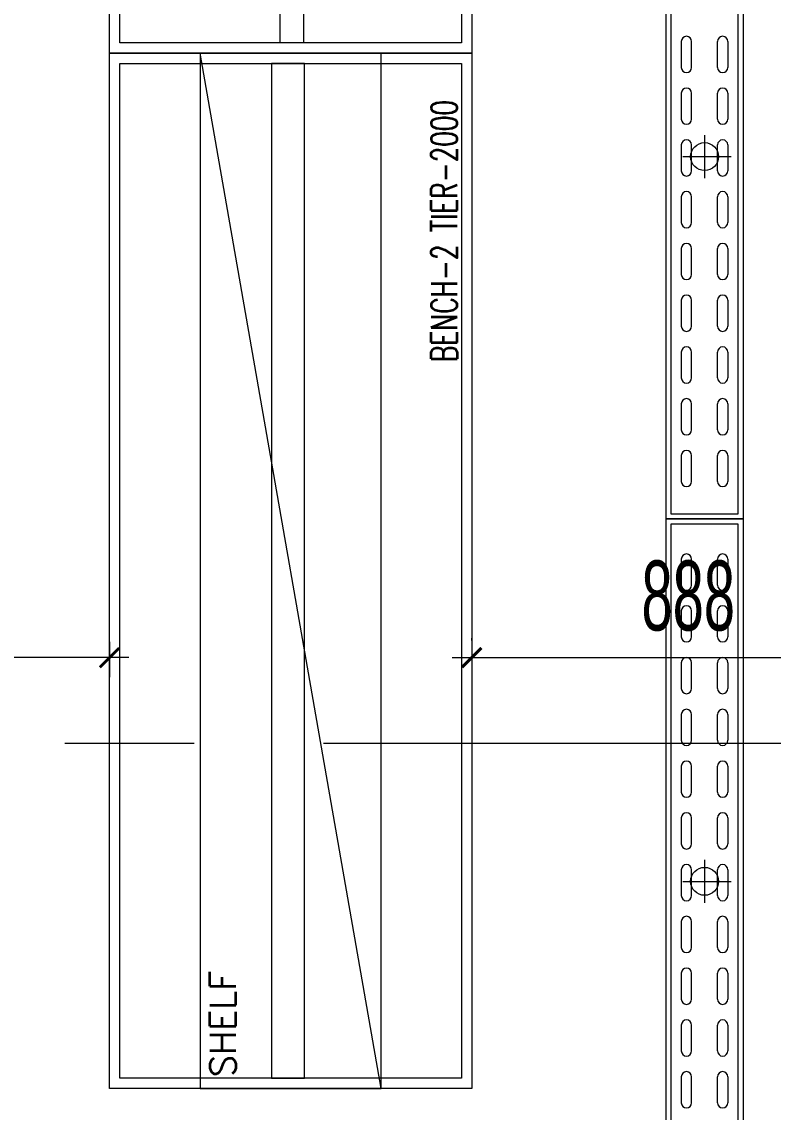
# Model space of a CAD drawing. Header units: millimetres. Extents: x 886808 to 1650903, y -1008069 to 230892.
# Drawn here: x 936600 to 938053, y -348112 to -346006 of the extents above; entities that cross this region are included whole.
import ezdxf

# ---------------------------------------------------------------- set-up
doc = ezdxf.new("R2010")
doc.units = ezdxf.units.MM
doc.linetypes.add('CENTER', pattern=[2, 1.25, -0.25, 0.25, -0.25])
doc.layers.get('0').update_dxf_attribs({"lineweight": 0})
for name, color, linetype, lineweight in [('8l NET TO', 8, 'Continuous', 9), ('hatch', 250, 'Continuous', 0), ('I-FURN', 252, 'Continuous', 5)]:
    doc.layers.add(name, color=color, linetype=linetype, lineweight=lineweight)
doc.styles.add('KITHUATHOA', font='kythuat1.shx', dxfattribs={"width": 0.6, "bigfont": 'bigfont.shx'})
doc.styles.add('MtXpl_simplex8_shx', font='simplex8.shx')
doc.styles.add('{18b73a54-fa43-428c-adcb-c1c7bbdf2c84}', font='Simplex.shx')

# ---------------------------------------------------------------- blocks, each defined once
blk = doc.blocks.new('TRUC KHU BEP')
at = {"layer": '8l NET TO', "color": 251, "linetype": 'CENTER', "ltscale": 1000, "true_color": 0x636466, "transparency": 33554636}
blk.add_line((-5735.2, 32100), (13215, 32100), dxfattribs=at)
blk = doc.blocks.new('A$C26DD556D')
at = {"layer": 'hatch', "transparency": 33554636, "extrusion": (0, 0, -1)}
for p, q in [((3661, 24119.3), (3661, 25319)), ((4361, 25319), (4361, 24119.3)), ((3681, 24139.3), (3681, 25299)), ((3991, 24139.3), (3991, 25299)), ((4036, 25299), (4036, 24139.3)), ((4341, 25299), (4341, 24139.3)), ((4341, 24139.3), (3681, 24139.3)), ((4036, 24139.3), (3991, 24139.3)), ((4361, 24119.3), (3661, 24119.3))]:
    blk.add_line(p, q, dxfattribs=at)
at = {"layer": 'hatch', "transparency": 33554636}
for p, q in [((4736, 24619.3), (4736, 23219.3)), ((4746, 24609.3), (4746, 23229.3)), ((4876, 23229.3), (4876, 24609.3)), ((4886, 23219.3), (4886, 24619.3)), ((4766, 24141.7), (4766, 24091.7)), ((4786, 24091.7), (4786, 24141.7)), ((4836, 24091.7), (4836, 24141.7)), ((4856, 24141.7), (4856, 24091.7)), ((3661, 22119.3), (3661, 24119.3)), ((3661, 24119.3), (4361, 24119.3)), ((4186, 24119.3), (3836, 24119.3)), ((3836, 24119.3), (3836, 22119.3)), ((4186, 22119.3), (3836, 24119.3)), ((4186, 22119.3), (4186, 24119.3)), ((4361, 24119.3), (4361, 22119.3)), ((3681, 22139.3), (3681, 24099.3)), ((3681, 24099.3), (4341, 24099.3)), ((3974, 24099.3), (3974, 22139.3)), ((4038, 24099.3), (3974, 24099.3)), ((4038, 22139.3), (4038, 24099.3)), ((4341, 24099.3), (4341, 22139.3)), ((4766, 24041.7), (4766, 23991.7)), ((4786, 23991.7), (4786, 24041.7)), ((4836, 23991.7), (4836, 24041.7)), ((4856, 24041.7), (4856, 23991.7)), ((4811, 23961), (4811, 23877.6)), ((4766, 23941.7), (4766, 23891.7)), ((4786, 23891.7), (4786, 23941.7)), ((4836, 23891.7), (4836, 23941.7)), ((4856, 23941.7), (4856, 23891.7)), ((4769.2, 23919.3), (4862.7, 23919.3)), ((4766, 23841.7), (4766, 23791.7)), ((4786, 23791.7), (4786, 23841.7)), ((4836, 23791.7), (4836, 23841.7)), ((4856, 23841.7), (4856, 23791.7)), ((4766, 23741.7), (4766, 23691.7)), ((4786, 23691.7), (4786, 23741.7)), ((4836, 23691.7), (4836, 23741.7)), ((4856, 23741.7), (4856, 23691.7)), ((4766, 23641.7), (4766, 23591.7)), ((4786, 23591.7), (4786, 23641.7)), ((4836, 23591.7), (4836, 23641.7)), ((4856, 23641.7), (4856, 23591.7)), ((4766, 23541.7), (4766, 23491.7)), ((4786, 23491.7), (4786, 23541.7)), ((4836, 23491.7), (4836, 23541.7)), ((4856, 23541.7), (4856, 23491.7)), ((4766, 23441.7), (4766, 23391.7)), ((4786, 23391.7), (4786, 23441.7)), ((4836, 23391.7), (4836, 23441.7)), ((4856, 23441.7), (4856, 23391.7)), ((4766, 23341.7), (4766, 23291.7)), ((4786, 23291.7), (4786, 23341.7)), ((4836, 23291.7), (4836, 23341.7)), ((4856, 23341.7), (4856, 23291.7)), ((4736, 23219.3), (4886, 23219.3)), ((4886, 23219.3), (4736, 23219.3)), ((4736, 23219.3), (4736, 21819.3)), ((4746, 23229.3), (4876, 23229.3)), ((4886, 21819.3), (4886, 23219.3)), ((4876, 23209.3), (4746, 23209.3)), ((4746, 23209.3), (4746, 21829.3)), ((4876, 21829.3), (4876, 23209.3)), ((4766, 23141.7), (4766, 23091.7)), ((4786, 23091.7), (4786, 23141.7)), ((4836, 23091.7), (4836, 23141.7)), ((4856, 23141.7), (4856, 23091.7)), ((4766, 23041.7), (4766, 22991.7)), ((4786, 22991.7), (4786, 23041.7)), ((4836, 22991.7), (4836, 23041.7)), ((4856, 23041.7), (4856, 22991.7)), ((3661, 22981.8), (3661, 22914)), ((4361, 22984.5), (4361, 22989)), ((3698.5, 22951.5), (2741, 22951.5)), ((4323.5, 22951.5), (5286.1, 22951.5)), ((4766, 22941.7), (4766, 22891.7)), ((4786, 22891.7), (4786, 22941.7)), ((4836, 22891.7), (4836, 22941.7)), ((4856, 22941.7), (4856, 22891.7)), ((4766, 22841.7), (4766, 22791.7)), ((4786, 22791.7), (4786, 22841.7)), ((4836, 22791.7), (4836, 22841.7)), ((4856, 22841.7), (4856, 22791.7)), ((4766, 22741.7), (4766, 22691.7)), ((4786, 22691.7), (4786, 22741.7)), ((4836, 22691.7), (4836, 22741.7)), ((4856, 22741.7), (4856, 22691.7)), ((4766, 22641.7), (4766, 22591.7)), ((4786, 22591.7), (4786, 22641.7)), ((4836, 22591.7), (4836, 22641.7)), ((4856, 22641.7), (4856, 22591.7)), ((4811, 22561), (4811, 22477.6)), ((4766, 22541.7), (4766, 22491.7)), ((4786, 22491.7), (4786, 22541.7)), ((4836, 22491.7), (4836, 22541.7)), ((4856, 22541.7), (4856, 22491.7)), ((4769.2, 22519.3), (4862.7, 22519.3)), ((4766, 22441.7), (4766, 22391.7)), ((4786, 22391.7), (4786, 22441.7)), ((4836, 22391.7), (4836, 22441.7)), ((4856, 22441.7), (4856, 22391.7)), ((4766, 22341.7), (4766, 22291.7)), ((4786, 22291.7), (4786, 22341.7)), ((4836, 22291.7), (4836, 22341.7)), ((4856, 22341.7), (4856, 22291.7)), ((4766, 22241.7), (4766, 22191.7)), ((4786, 22191.7), (4786, 22241.7)), ((4836, 22191.7), (4836, 22241.7)), ((4856, 22241.7), (4856, 22191.7)), ((4341, 22139.3), (3681, 22139.3)), ((3974, 22139.3), (4038, 22139.3)), ((4766, 22141.7), (4766, 22091.7)), ((4786, 22091.7), (4786, 22141.7)), ((4836, 22091.7), (4836, 22141.7)), ((4856, 22141.7), (4856, 22091.7)), ((4361, 22119.3), (3661, 22119.3)), ((3836, 22119.3), (4186, 22119.3))]:
    blk.add_line(p, q, dxfattribs=at)
at = {"layer": 'hatch', "transparency": 33554636, "const_width": 5.62}
for points in [[(3642.2, 22932.7), (3679.7, 22970.2)], [(4379.7, 22970.2), (4342.2, 22932.7)]]:
    blk.add_lwpolyline(points, dxfattribs=at)
at = {"layer": 'hatch', "transparency": 33554636}
for centre in [(4811, 23919.3), (4811, 22519.3)]:
    blk.add_circle(centre, 27, dxfattribs=at)
for centre, start, end in [((4776, 24141.7), 0, 180), ((4846, 24141.7), 0, 180), ((4776, 24091.7), 180, 0), ((4846, 24091.7), 180, 0), ((4776, 24041.7), 0, 180), ((4846, 24041.7), 0, 180), ((4776, 23991.7), 180, 0), ((4846, 23991.7), 180, 0), ((4776, 23941.7), 0, 180), ((4846, 23941.7), 0, 180), ((4776, 23891.7), 180, 0), ((4846, 23891.7), 180, 0), ((4776, 23841.7), 0, 180), ((4846, 23841.7), 0, 180), ((4776, 23791.7), 180, 0), ((4846, 23791.7), 180, 0), ((4776, 23741.7), 0, 180), ((4846, 23741.7), 0, 180), ((4776, 23691.7), 180, 0), ((4846, 23691.7), 180, 0), ((4776, 23641.7), 0, 180), ((4846, 23641.7), 0, 180), ((4776, 23591.7), 180, 0), ((4846, 23591.7), 180, 0), ((4776, 23541.7), 0, 180), ((4846, 23541.7), 0, 180), ((4776, 23491.7), 180, 0), ((4846, 23491.7), 180, 0), ((4776, 23441.7), 0, 180), ((4846, 23441.7), 0, 180), ((4776, 23391.7), 180, 0), ((4846, 23391.7), 180, 0), ((4776, 23341.7), 0, 180), ((4846, 23341.7), 0, 180), ((4776, 23291.7), 180, 0), ((4846, 23291.7), 180, 0), ((4776, 23141.7), 0, 180), ((4846, 23141.7), 0, 180), ((4776, 23091.7), 180, 0), ((4846, 23091.7), 180, 0), ((4776, 23041.7), 0, 180), ((4846, 23041.7), 0, 180), ((4776, 22991.7), 180, 0), ((4846, 22991.7), 180, 0), ((4776, 22941.7), 0, 180), ((4846, 22941.7), 0, 180), ((4776, 22891.7), 180, 0), ((4846, 22891.7), 180, 0), ((4776, 22841.7), 0, 180), ((4846, 22841.7), 0, 180), ((4776, 22791.7), 180, 0), ((4846, 22791.7), 180, 0), ((4776, 22741.7), 0, 180), ((4846, 22741.7), 0, 180), ((4776, 22691.7), 180, 0), ((4846, 22691.7), 180, 0), ((4776, 22641.7), 0, 180), ((4846, 22641.7), 0, 180), ((4776, 22591.7), 180, 0), ((4846, 22591.7), 180, 0), ((4776, 22541.7), 0, 180), ((4846, 22541.7), 0, 180), ((4776, 22491.7), 180, 0), ((4846, 22491.7), 180, 0), ((4776, 22441.7), 0, 180), ((4846, 22441.7), 0, 180), ((4776, 22391.7), 180, 0), ((4846, 22391.7), 180, 0), ((4776, 22341.7), 0, 180), ((4846, 22341.7), 0, 180), ((4776, 22291.7), 180, 0), ((4846, 22291.7), 180, 0), ((4776, 22241.7), 0, 180), ((4846, 22241.7), 0, 180), ((4776, 22191.7), 180, 0), ((4846, 22191.7), 180, 0), ((4776, 22141.7), 0, 180), ((4846, 22141.7), 0, 180), ((4776, 22091.7), 180, 0), ((4846, 22091.7), 180, 0)]:
    blk.add_arc(centre, 10, start, end, dxfattribs=at)
at = {"layer": 'hatch', "transparency": 33554636, "style": 'MtXpl_simplex8_shx', "width": 0.7}
blk.add_text('BENCH-2 TIER-2000', height=50, rotation=90, dxfattribs=at).set_placement((4332.8, 23522.9))
at = {"layer": 'hatch', "transparency": 33554636, "style": 'KITHUATHOA', "width": 0.6}
blk.add_text('888', height=135, dxfattribs=at).set_placement((4689.1, 23004))
at = {"layer": 'hatch', "transparency": 33554636, "style": '{18b73a54-fa43-428c-adcb-c1c7bbdf2c84}'}
blk.add_text('SHELF', height=50, rotation=90, dxfattribs=at).set_placement((3905.1, 22141.1))

msp = doc.modelspace()

# ---------------------------------------------------------------- block references
at = {"transparency": 33554636}
msp.add_blockref('TRUC KHU BEP', (934918.6, -379499.2), dxfattribs=at)
at = {"layer": 'I-FURN', "transparency": 33554636}
msp.add_blockref('A$C26DD556D', (933109.1, -370185.5), dxfattribs=at)

doc.saveas('drawing.dxf')
